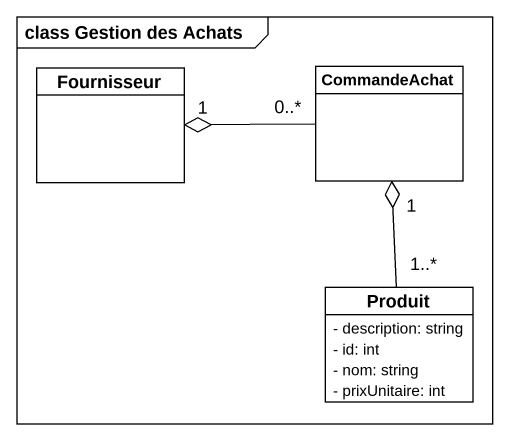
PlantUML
@startuml
mainframe class Gestion des Achats
hide circle
hide empty members
skinparam classAttributeIconSize 0
class Fournisseur
class CommandeAchat
class Produit {
  - description: string
  - id: int
  - nom: string
  - prixUnitaire: int
}
CommandeAchat "0..*" -left-o "1" Fournisseur
Produit "1..*" -up-o "1" CommandeAchat
@enduml
